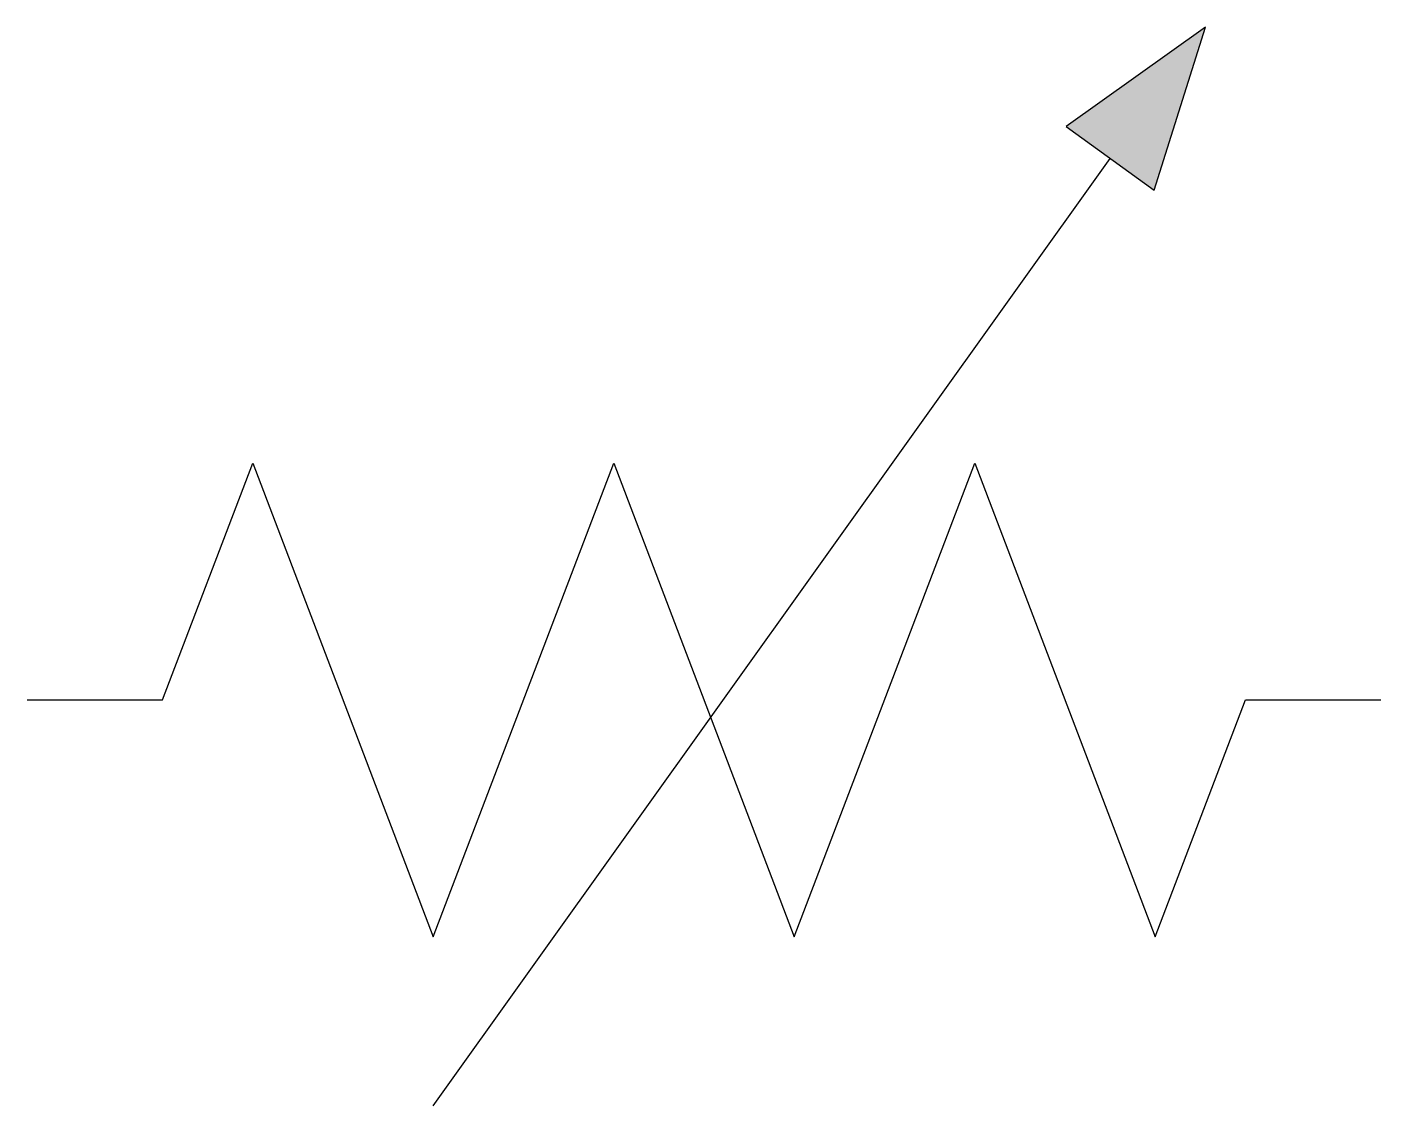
# Model space of a CAD drawing. Extents: x -5 to 5, y -3 to 5.
import ezdxf

# ---------------------------------------------------------------- set-up
doc = ezdxf.new("R2010")
doc.units = 0
doc.layers.add('OBJECT', color=18, linetype='Continuous', lineweight=25, true_color=0x000000)

msp = doc.modelspace()

# ---------------------------------------------------------------- hatches: boundary and pattern name
at = {"layer": 'OBJECT', "transparency": 33554687}
msp.add_hatch(color=0, dxfattribs=at).paths.add_polyline_path([(2.676, 4.235), (3.324, 3.765), (3.705, 4.971)], flags=0)

# ---------------------------------------------------------------- linework, layer by layer
at = {"layer": 'OBJECT', "color": 0}
for p, q in [((3.705, 4.971), (2.676, 4.235)), ((3.324, 3.765), (3.705, 4.971)), ((2.676, 4.235), (3.324, 3.765)), ((-2, -3), (3, 4))]:
    msp.add_line(p, q, dxfattribs=at)
at = {"layer": 'OBJECT', "color": 0, "linetype": 'Continuous'}
for p, q in [((-4, 0), (-3.333, 1.75)), ((-3.333, 1.75), (-2, -1.75)), ((-2, -1.75), (-0.667, 1.75)), ((-0.667, 1.75), (0.667, -1.75)), ((0.667, -1.75), (2, 1.75)), ((2, 1.75), (3.333, -1.75)), ((-5, 0), (-4, 0)), ((3.333, -1.75), (4, 0)), ((4, 0), (5, 0))]:
    msp.add_line(p, q, dxfattribs=at)

doc.saveas('drawing.dxf')
